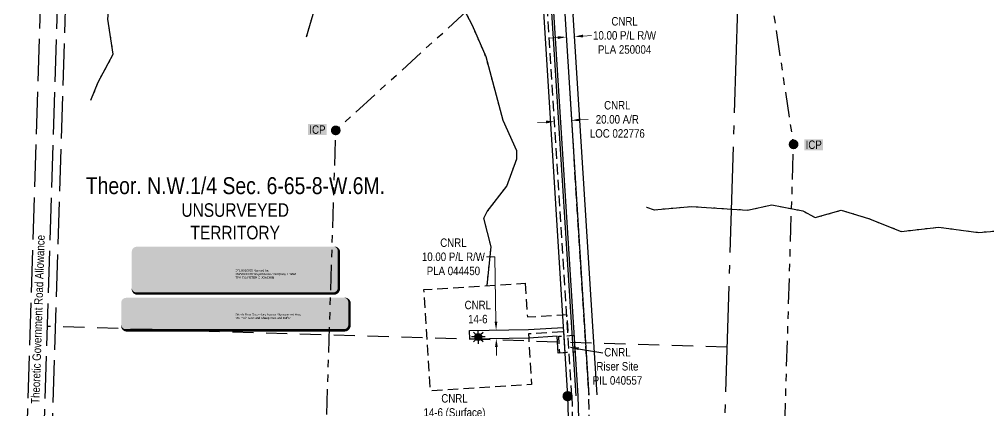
# Model space of a CAD drawing. Extents: x 357117 to 366258, y 6049523 to 6057149.
# Drawn here: x 357293 to 358439, y 6052407 to 6052870 of the extents above; entities that cross this region are included whole.
import ezdxf
from ezdxf.enums import TextEntityAlignment as Align

# ---------------------------------------------------------------- set-up
doc = ezdxf.new("R2018")
doc.units = 0
doc.header["$LTSCALE"] = 5
doc.header["$PDSIZE"] = 0.5
for name, pattern in [('foc-ACCESSROAD', [3.75, 2.5, -1.25]), ('foc-DRILLPATH', [14.75, 6, -1.75, 1.75, -1.75, 1.75, -1.75]), ('foc-LSD', [8, 5, -3]), ('foc-QUARTERLINE', [33, 25, -3, 2, -3]), ('foc-UNSURVEYED', [12.5, 10, -2.5]), ('foc-WHEELTRACKS', [2, 0.4, -1.6])]:
    doc.linetypes.add(name, pattern=pattern)
doc.layers.get('Defpoints').update_dxf_attribs({"color": 9})
for name, color, linetype in [('AS-SURFACE IMPACT', 7, 'Continuous'), ('AS-WILDLIFE-BLOCK', 131, 'Continuous'), ('C-AR', 13, 'foc-ACCESSROAD'), ('C-RW', 13, 'Continuous'), ('C-SYMBOL', 7, 'Continuous'), ('C-WS', 13, 'foc-ACCESSROAD'), ('F-WS-S', 8, 'Continuous'), ('L-MON', 1, 'Continuous'), ('L-QSEC', 8, 'foc-QUARTERLINE'), ('L-ROAD-T', 7, 'Continuous'), ('L-SECTION-LSD', 7, 'foc-LSD'), ('L-UNS-T', 3, 'Continuous'), ('L-USEC', 7, 'foc-UNSURVEYED'), ('P-PDRILLPATH', 12, 'foc-DRILLPATH'), ('T-WATER-P3', 160, 'foc-WHEELTRACKS')]:
    doc.layers.add(name, color=color, linetype=linetype)
for name, color, linetype, lineweight in [('C-AR-T', 13, 'Continuous', 9), ('C-RW-T', 13, 'Continuous', 9), ('C-WS-T', 13, 'Continuous', 9)]:
    doc.layers.add(name, color=color, linetype=linetype, lineweight=lineweight)
doc.styles.add('175L', font='ARIALN.TTF', dxfattribs={"height": 20})
doc.styles.add('80CG', font='ARIALN.TTF', dxfattribs={"height": 10})
doc.styles.add('80L', font='ARIALN.TTF', dxfattribs={"height": 10})
doc.styles.add('foc-LtypeFont', font='ARIALN.TTF', dxfattribs={"height": 7.35})
doc.styles.get("Standard").update_dxf_attribs({"font": 'ARIALN.TTF'})
doc.linetypes.add('foc-TOPO-flowdirection-NOLINE', pattern='A,0,[">",foc-LtypeFont,S=0.3,R=0,X=0,Y=-0.945],-20,[">",foc-LtypeFont,S=0.3,R=0,X=0,Y=-0.945],0', length=20)
doc.dimstyles.new('Compass 5 000', dxfattribs={"dimscale": 5, "dimtxt": 9, "dimasz": 2, "dimexe": 0.2, "dimexo": 0.0625, "dimgap": 0.5, "dimtad": 0, "dimtih": 1, "dimtoh": 1, "dimzin": 0, "dimdsep": 46, "dimtxsty": '80CG', "dimcen": 0.1, "dimse1": 1, "dimse2": 1, "dimclrd": 256, "dimclrt": 256, "dimaunit": 1, "dimadec": 4, "dimazin": 0, "dimtfac": 0.06, "dimtofl": 0, "dimtmove": 0, "dimatfit": 1, "dimfxl": 0.2, "dimtolj": 1, "dimtzin": 0, "dimlwd": -1, "dimarcsym": 0})

# ---------------------------------------------------------------- blocks, each defined once
blk = doc.blocks.new('fdia')
at = {"color": 255, "const_width": 1}
blk.add_lwpolyline([(-0.5, 0, 1), (0.5, 0, 1)], format="xyb", close=True, dxfattribs=at)
blk = doc.blocks.new('Fdiaa')
blk.add_blockref('fdia', (0, 0))
blk = doc.blocks.new('fdib')
at = {"color": 1, "const_width": 1.6}
blk.add_lwpolyline([(-0.4, 0, 1), (0.4, 0, 1)], format="xyb", close=True, dxfattribs=at)
at = {"color": 1}
blk.add_circle((0, 0), 0.8, dxfattribs=at)
blk = doc.blocks.new('Fdibb')
blk.add_blockref('fdib', (0, 0))
blk = doc.blocks.new('fdicc')
for name in ['Fdibb', 'Fdiaa']:
    blk.add_blockref(name, (0, 0))
blk = doc.blocks.new('FDI')
blk.add_blockref('fdicc', (0, 0))
blk = doc.blocks.new('*D46')
at = {"layer": 'C-RW-T', "transparency": 16777216}
for p, q in [((357932.8, 6052369.3), (357922.8, 6052369)), ((357964.8, 6052370.3), (357974.8, 6052370.6))]:
    blk.add_line(p, q, dxfattribs=at)
for points in [[(357932.8, 6052371), (357932.9, 6052367.6), (357942.8, 6052369.6)], [(357964.8, 6052371.9), (357964.9, 6052368.6), (357954.8, 6052370)]]:
    blk.add_solid(points, dxfattribs=at)
at = {"layer": 'Defpoints', "color": 0, "transparency": 16777216}
for p in [(357942.8, 6052369.9), (357942.8, 6052369.6), (357954.8, 6052370.3)]:
    blk.add_point(p, dxfattribs=at)
at = {"layer": 'C-RW-T', "transparency": 16777216, "insert": (357883.7, 6052369), "char_height": 10, "attachment_point": 5, "style": '80CG'}
blk.add_mtext('\\A1;CNRL\\P12.00 P/L R/W\\PPlan 062 8361\\PPLA 031402', dxfattribs=at)
blk = doc.blocks.new('*D48')
at = {"layer": 'C-AR-T', "transparency": 16777216}
for p, q in [((357915.8, 6052748.4), (357905.8, 6052747.8)), ((357955.7, 6052750.9), (357965.7, 6052751.5))]:
    blk.add_line(p, q, dxfattribs=at)
for points in [[(357915.7, 6052750.1), (357915.9, 6052746.7), (357925.8, 6052749)], [(357955.6, 6052752.6), (357955.8, 6052749.3), (357945.7, 6052750.3)]]:
    blk.add_solid(points, dxfattribs=at)
at = {"layer": 'Defpoints', "color": 0, "transparency": 16777216}
for p in [(357926, 6052745.8), (357945.7, 6052750.3), (357946, 6052747)]:
    blk.add_point(p, dxfattribs=at)
at = {"layer": 'C-AR-T', "transparency": 16777216, "insert": (358000, 6052751.5), "char_height": 10, "attachment_point": 5, "style": '80CG'}
blk.add_mtext('\\A1;CNRL\\P20.00 A/R\\PLOC 022776', dxfattribs=at)
blk = doc.blocks.new('*D50')
at = {"layer": 'C-RW-T', "transparency": 16777216}
for p, q in [((357855.3, 6052588.9), (357845.3, 6052588.9)), ((357856.5, 6052512.2), (357855.3, 6052588.9)), ((357857, 6052482.2), (357857.2, 6052472.2))]:
    blk.add_line(p, q, dxfattribs=at)
for points in [[(357858.2, 6052512.2), (357854.9, 6052512.2), (357856.7, 6052502.2)], [(357858.7, 6052482.2), (357855.4, 6052482.2), (357856.9, 6052492.2)]]:
    blk.add_solid(points, dxfattribs=at)
at = {"layer": 'Defpoints', "color": 0, "transparency": 16777216}
for p in [(357856.9, 6052492.2), (357876.6, 6052502.5), (357876.8, 6052492.5)]:
    blk.add_point(p, dxfattribs=at)
at = {"layer": 'C-RW-T', "transparency": 16777216, "insert": (357806.2, 6052588.9), "char_height": 10, "attachment_point": 5, "style": '80CG'}
blk.add_mtext('\\A1;CNRL\\P10.00 P/L R/W\\PPLA 044450', dxfattribs=at)
blk = doc.blocks.new('*U51')
h = blk.add_hatch(color=255)
edge = h.paths.add_edge_path()
edge.add_line((-116.5, -28.5), (116.5, -28.5))
edge.add_arc((116.5, -22.5), 6, 270, 360)
edge.add_line((122.5, -22.5), (122.5, 21))
edge.add_arc((116.5, 21), 6, 0, 90)
edge.add_line((116.5, 27), (-116.5, 27))
edge.add_arc((-116.5, 21), 6, 90, 180)
edge.add_line((-122.5, 21), (-122.5, -22.5))
edge.add_arc((-116.5, -22.5), 6, 180, 270)
at = {"color": 44, "flags": 128}
blk.add_lwpolyline([(-116.5, -28.5, 3, 3, 0), (116.5, -28.5, 3, 3, 0.414214), (122.5, -22.5, 3, 3, 0), (122.5, 21, 3, 0, 0.414214), (116.5, 27, 0, 0, 0), (-116.5, 27, 0, 0, 0.414214), (-122.5, 21, 0, 0, 0), (-122.5, -22.5, 0, 3, 0.414214)], format="xyseb", close=True, dxfattribs=at)
at = {"color": 44, "lineweight": 30, "flags": 104}
blk.add_attdef('ENTER_TEXT', text='', height=10, dxfattribs=at).set_placement((-0.3, 0), align=Align.MIDDLE_CENTER)
blk = doc.blocks.new('plbh')
at = {"layer": 'L-MON'}
h = blk.add_hatch(color=255, dxfattribs=at)
h.dxf.hatch_style = 1
edge = h.paths.add_edge_path()
edge.add_arc((0, 0), 1.16, 0, 360)
h = blk.add_hatch(color=256, dxfattribs=at)
h.dxf.hatch_style = 1
h.paths.add_polyline_path([(-0.96, 0, 1), (0.96, 0, 1)])
h.paths.add_polyline_path([(0.91, 0, -1), (-0.91, 0, -1)], flags=16)
h.paths.add_polyline_path([(0.45, 0, -1), (-0.45, 0, -1)], flags=0)
h = blk.add_hatch(color=256, dxfattribs=at)
h.dxf.hatch_style = 1
h.paths.add_polyline_path([(-0.45, 0, 1), (0.45, 0, 1)])
h.paths.add_polyline_path([(0.4, 0, -1), (-0.4, 0, -1)], flags=16)
at = {"layer": 'L-MON', "color": 240}
for radius in [0.96, 0.91, 0.45, 0.4]:
    blk.add_circle((0, 0), radius, dxfattribs=at)
blk = doc.blocks.new('*U44')
h = blk.add_hatch(color=255)
edge = h.paths.add_edge_path()
edge.add_line((-129, -20), (129, -20))
edge.add_arc((129, -14), 6, 270, 360)
edge.add_line((135, -14), (135, 12.5))
edge.add_arc((129, 12.5), 6, 0, 90)
edge.add_line((129, 18.5), (-129, 18.5))
edge.add_arc((-129, 12.5), 6, 90, 180)
edge.add_line((-135, 12.5), (-135, -14))
edge.add_arc((-129, -14), 6, 180, 270)
at = {"color": 131, "flags": 128}
blk.add_lwpolyline([(-129, -20, 3, 3, 0), (129, -20, 3, 3, 0.414214), (135, -14, 3, 3, 0), (135, 12.5, 3, 0, 0.414214), (129, 18.5, 0, 0, 0), (-129, 18.5, 0, 0, 0.414214), (-135, 12.5, 0, 0, 0), (-135, -14, 0, 3, 0.414214)], format="xyseb", close=True, dxfattribs=at)
at = {"color": 131, "lineweight": 30, "flags": 104}
blk.add_attdef('ENTER_TEXT', text='', height=10, dxfattribs=at).set_placement((-0.3, 0), align=Align.MIDDLE_CENTER)
blk = doc.blocks.new('ICP_text')
at = {"color": 14, "insert": (-10.8, -0.5), "char_height": 10, "attachment_point": 5, "style": '80L', "bg_fill": 1, "box_fill_scale": 1.15, "bg_fill_color": 255, "bg_fill_transparency": 0}
blk.add_mtext_dynamic_manual_height_columns('\\pxqc;ICP', width=19.07, gutter_width=47.5, heights=[0], dxfattribs=at)
blk = doc.blocks.new('GAS')
h = blk.add_hatch(color=255)
h.dxf.hatch_style = 1
edge = h.paths.add_edge_path()
edge.add_arc((0, 0), 0.9, 0, 360)
for p, q in [((-0.81, 0), (-1.62, 0)), ((-0.57, 0.57), (-1.14, 1.14)), ((0, 0.81), (0, 1.62)), ((0.57, 0.57), (1.14, 1.14)), ((1.62, 0), (0.81, 0)), ((-0.57, -0.57), (-1.14, -1.14)), ((0, -0.81), (0, -1.62)), ((1.14, -1.14), (0.57, -0.57))]:
    blk.add_line(p, q)
blk.add_circle((0, 0), 0.8)
blk = doc.blocks.new('*D83')
at = {"layer": 'C-RW-T', "transparency": 16777216}
for p, q in [((357929.6, 6052848.2), (357919.6, 6052847.6)), ((357959.5, 6052850.1), (357969.5, 6052850.8))]:
    blk.add_line(p, q, dxfattribs=at)
for points in [[(357929.5, 6052849.9), (357929.7, 6052846.6), (357939.6, 6052848.9)], [(357959.4, 6052851.8), (357959.6, 6052848.5), (357949.5, 6052849.5)]]:
    blk.add_solid(points, dxfattribs=at)
at = {"layer": 'Defpoints', "color": 0, "transparency": 16777216}
for p in [(357949.5, 6052849.5), (357939.7, 6052846.1), (357949.7, 6052846.8)]:
    blk.add_point(p, dxfattribs=at)
at = {"layer": 'C-RW-T', "transparency": 16777216, "insert": (358008.6, 6052850.8), "char_height": 10, "attachment_point": 5, "style": '80CG'}
blk.add_mtext('\\A1;CNRL\\P10.00 P/L R/W\\PPLA 250004', dxfattribs=at)

msp = doc.modelspace()

# ---------------------------------------------------------------- linework, layer by layer
at = {"layer": 'C-AR'}
msp.add_lwpolyline([(357946.175, 6052424.335), (357917.654, 6052878.699), (357944.605, 6052967.321), (357986.06, 6053047.515), (358058.283, 6053113.13), (358066.102, 6053093.221), (358002.168, 6053035.136), (357963.203, 6052959.759), (357937.835, 6052876.342), (357966.129, 6052425.588)], dxfattribs=at)
at = {"layer": 'C-AR', "color": 2, "flags": 128}
msp.add_lwpolyline([(357946.179, 6052424.278), (357953.442, 6052182.238), (357958.95, 6051997.226), (357962.947, 6051863.307), (357963.073, 6051863.214), (357972.517, 6051865.141), (357982.905, 6051864.799), (357978.935, 6051997.823), (357973.427, 6052182.833), (357966.153, 6052425.204)], dxfattribs=at)
at = {"layer": 'C-RW'}
msp.add_lwpolyline([(357951.164, 6052424.648), (357922.699, 6052878.109), (357949.255, 6052965.43), (357990.087, 6053044.42), (358058.83, 6053106.874), (358160.561, 6053112.438), (358160.015, 6053122.42), (358054.737, 6053116.662), (357982.033, 6053050.609), (357939.956, 6052969.211), (357912.609, 6052879.288), (357941.187, 6052424.022)], dxfattribs=at)
at = {"layer": 'C-RW', "flags": 128}
for points in [[(357976.141, 6052425.667), (357947.925, 6052875.163), (357972.502, 6052955.979), (358009.204, 6053026.978), (358160.237, 6053112.25), (358152.865, 6053125.307), (358016.966, 6053048.581), (358002.168, 6053035.136), (357963.203, 6052959.759), (357937.835, 6052876.342), (357966.153, 6052425.204)], [(358127.412, 6053121.166), (358042.483, 6053115.208), (358005.396, 6053087.049), (357977.231, 6053053.926), (357935.005, 6052972.146), (357912.609, 6052879.288), (357941.185, 6052424.046), (357948.446, 6052182.089), (357953.954, 6051997.077), (357957.539, 6051876.478)], [(358127.412, 6053121.166), (358128.251, 6053109.2), (358046.889, 6053103.492), (358013.69, 6053078.284), (357987.259, 6053047.202), (357946.328, 6052967.927), (357924.695, 6052878.234), (357953.17, 6052424.602), (357960.437, 6052182.449), (357965.945, 6051997.434), (357969.743, 6051869.659)]]:
    msp.add_lwpolyline(points, dxfattribs=at)
msp.add_lwpolyline([(357936.706, 6052495.402), (357937.967, 6052475.447), (357929.985, 6052474.942), (357928.724, 6052494.897), (357895.25, 6052492.782), (357825.477, 6052491.658), (357825.315, 6052501.654), (357894.854, 6052502.775), (357936.075, 6052505.379), (357936.39, 6052500.39), (357936.706, 6052495.402)], close=True, dxfattribs=at)
at = {"layer": 'C-WS', "flags": 128}
for points in [[(357891.154, 6052557.636), (357893.675, 6052517.727), (357935.13, 6052520.346), (357940.121, 6052520.661), (357941.381, 6052500.706), (357936.391, 6052500.39), (357894.936, 6052497.771), (357895.251, 6052492.782), (357898.717, 6052437.905), (357778.986, 6052430.343), (357771.423, 6052550.074), (357891.154, 6052557.636)], [(357939.954, 6052475.572), (357931.972, 6052475.068), (357930.711, 6052495.023), (357938.693, 6052495.527), (357943.682, 6052495.842), (357948.67, 6052496.158), (357949.931, 6052476.202), (357944.943, 6052475.887), (357939.954, 6052475.572)]]:
    msp.add_lwpolyline(points, close=True, dxfattribs=at)
at = {"layer": 'L-QSEC', "flags": 128}
msp.add_lwpolyline([(358142.111, 6052884.037), (358116.949, 6052080.087)], dxfattribs=at)
at = {"layer": 'L-SECTION-LSD', "flags": 128}
msp.add_lwpolyline([(358129.53, 6052482.062), (357325.738, 6052506.519)], dxfattribs=at)
at = {"layer": 'L-USEC', "flags": 128}
for points in [[(357318.291, 6052909.121), (357292.984, 6052105.183)], [(357338.392, 6052908.488), (357313.085, 6052104.55)], [(357323.136, 6052104.265), (357348.443, 6052908.204)]]:
    msp.add_lwpolyline(points, dxfattribs=at)
at = {"layer": 'P-PDRILLPATH', "flags": 128}
msp.add_lwpolyline([(358117.759, 6049805.714), (358208.428, 6052721.995), (358141.726, 6053166.227)], dxfattribs=at)
at = {"layer": 'T-WATER-P3', "flags": 128}
for points in [[(358034.368, 6052647.81), (358043.618, 6052644.637), (358087.25, 6052648.567), (358154.123, 6052644.283), (358182.653, 6052650.291), (358219.345, 6052643.38), (358234.124, 6052635.34), (358264.895, 6052644.147), (358297.226, 6052634.198), (358335.566, 6052619.016), (358380.008, 6052624.043), (358426.909, 6052617.792), (358446.069, 6052619.28), (358470.011, 6052630.507), (358543.944, 6052650.382), (358559.546, 6052657.73), (358578.096, 6052670.42), (358589.83, 6052701.927), (358576.361, 6052751.131), (358583.041, 6052756.283), (358609.172, 6052761.32), (358635.364, 6052774.148), (358636.774, 6052778.867), (358635.706, 6052803.345), (358632.248, 6052830.043), (358616.828, 6052858.272), (358614.769, 6052883.369), (358616.4, 6052897.409), (358629.674, 6052933.974), (358636.593, 6052943.213), (358654.405, 6052961.161), (358673.687, 6052990.607), (358685.188, 6052997.065), (358699.869, 6053015.744), (358706.07, 6053031.56), (358718.511, 6053043.531), (358735.444, 6053082.196), (358736.856, 6053108.963), (358735.448, 6053146.151), (358732.629, 6053163.99), (358725.579, 6053183.327), (358721.34, 6053202.665), (358698.862, 6053241.334), (358697.643, 6053267.642), (358678.273, 6053285.811), (358644.575, 6053326.97), (358638.455, 6053343.317), (358639.677, 6053367.007), (358642.457, 6053380.194), (358653.419, 6053404.853), (358678.121, 6053430.219), (358707.713, 6053450.295), (358720.935, 6053470.743), (358723.216, 6053485.841), (358721.707, 6053512.788), (358723.848, 6053530.507), (358735.841, 6053571.003), (358722.043, 6053607.181), (358706.354, 6053642.998), (358693.846, 6053679.576), (358682.826, 6053695.804), (358674.377, 6053712.325), (358659.918, 6053748.932), (358664.509, 6053767.739), (358666.854, 6053772.764)], [(357377.634, 6052774.182), (357386.165, 6052795.539), (357404.017, 6052828.696), (357397.419, 6052869.942), (357399.51, 6052890.171), (357407.172, 6052910.201), (357417.394, 6052950.716), (357419.515, 6052975.273), (357417.206, 6052995.142), (357422.677, 6053011.571), (357434.779, 6053026.26), (357446.809, 6053036.397), (357474.212, 6053054.585), (357488.313, 6053068.672), (357504.906, 6053103.31), (357507.435, 6053113.269), (357505.758, 6053138.237), (357498.158, 6053165.697), (357497.999, 6053180.113), (357530.299, 6053228.494), (357530.983, 6053229.519)], [(357845.987, 6052555.024), (357850.77, 6052600.703), (357842.171, 6052634.808), (357846.172, 6052642.537), (357869.354, 6052672.534), (357881.057, 6052704.842), (357881.337, 6052714.17), (357865.088, 6052750.128), (357844.751, 6052825.393), (357828.804, 6052862.582), (357811.185, 6052896.341), (357806.945, 6052911.21), (357798.485, 6052927.569), (357790.015, 6052937.977), (357778.725, 6052943.928), (357775.907, 6052957.317), (357768.857, 6052964.756), (357750.726, 6052974.217), (357744.409, 6053015.623), (357737.794, 6053131.305), (357736.536, 6053172.312), (357739.858, 6053210.358), (357739.918, 6053235.614)], [(357632.557, 6052849.323), (357648.14, 6052903.257), (357662.082, 6052945.533), (357679.437, 6053028.645), (357672.689, 6053067.003), (357646.761, 6053141.799), (357654.294, 6053178.396), (357674.735, 6053197.703)]]:
    msp.add_lwpolyline(points, dxfattribs=at)
at = {"layer": 'T-WATER-P3', "linetype": 'foc-TOPO-flowdirection-NOLINE', "flags": 128}
for points in [[(358034.368, 6052647.81), (358043.618, 6052644.637), (358087.25, 6052648.567), (358154.123, 6052644.283), (358182.653, 6052650.291), (358219.345, 6052643.38), (358234.124, 6052635.34), (358264.895, 6052644.147), (358297.226, 6052634.198), (358335.566, 6052619.016), (358380.008, 6052624.043), (358426.909, 6052617.792), (358446.069, 6052619.28), (358470.011, 6052630.507), (358543.944, 6052650.382), (358559.546, 6052657.73), (358578.096, 6052670.42), (358589.83, 6052701.927), (358576.361, 6052751.131), (358583.041, 6052756.283), (358609.172, 6052761.32), (358635.364, 6052774.148), (358636.774, 6052778.867), (358635.706, 6052803.345), (358632.248, 6052830.043), (358616.828, 6052858.272), (358614.769, 6052883.369), (358616.4, 6052897.409), (358629.674, 6052933.974), (358636.593, 6052943.213), (358654.405, 6052961.161), (358673.687, 6052990.607), (358685.188, 6052997.065), (358699.869, 6053015.744), (358706.07, 6053031.56), (358718.511, 6053043.531), (358735.444, 6053082.196), (358736.856, 6053108.963), (358735.448, 6053146.151), (358732.629, 6053163.99), (358725.579, 6053183.327), (358721.34, 6053202.665), (358698.862, 6053241.334), (358697.643, 6053267.642), (358678.273, 6053285.811), (358644.575, 6053326.97), (358638.455, 6053343.317), (358639.677, 6053367.007), (358642.457, 6053380.194), (358653.419, 6053404.853), (358678.121, 6053430.219), (358707.713, 6053450.295), (358720.935, 6053470.743), (358723.216, 6053485.841), (358721.707, 6053512.788), (358723.848, 6053530.507), (358735.841, 6053571.003), (358722.043, 6053607.181), (358706.354, 6053642.998), (358693.846, 6053679.576), (358682.826, 6053695.804), (358674.377, 6053712.325), (358659.918, 6053748.932), (358664.509, 6053767.739), (358666.854, 6053772.764)], [(357377.634, 6052774.182), (357386.165, 6052795.539), (357404.017, 6052828.696), (357397.419, 6052869.942), (357399.51, 6052890.171), (357407.172, 6052910.201), (357417.394, 6052950.716), (357419.515, 6052975.273), (357417.206, 6052995.142), (357422.677, 6053011.571), (357434.779, 6053026.26), (357446.809, 6053036.397), (357474.212, 6053054.585), (357488.313, 6053068.672), (357504.906, 6053103.31), (357507.435, 6053113.269), (357505.758, 6053138.237), (357498.158, 6053165.697), (357497.999, 6053180.113), (357530.299, 6053228.494), (357530.983, 6053229.519)], [(357845.987, 6052555.024), (357850.77, 6052600.703), (357842.171, 6052634.808), (357846.172, 6052642.537), (357869.354, 6052672.534), (357881.057, 6052704.842), (357881.337, 6052714.17), (357865.088, 6052750.128), (357844.751, 6052825.393), (357828.804, 6052862.582), (357811.185, 6052896.341), (357806.945, 6052911.21), (357798.485, 6052927.569), (357790.015, 6052937.977), (357778.725, 6052943.928), (357775.907, 6052957.317), (357768.857, 6052964.756), (357750.726, 6052974.217), (357744.409, 6053015.623), (357737.794, 6053131.305), (357736.536, 6053172.312), (357739.858, 6053210.358), (357739.918, 6053235.614)], [(357632.557, 6052849.323), (357648.14, 6052903.257), (357662.082, 6052945.533), (357679.437, 6053028.645), (357672.689, 6053067.003), (357646.761, 6053141.799), (357654.294, 6053178.396), (357674.735, 6053197.703)]]:
    msp.add_lwpolyline(points, dxfattribs=at)

# ---------------------------------------------------------------- block references
at = {"xscale": 0.99967581, "yscale": 0.99967581, "zscale": 0.99967581}
for p in [(357656.214, 6052739.857), (358243.041, 6052721.951)]:
    msp.add_blockref('ICP_text', p, dxfattribs=at)
at = {"layer": 'AS-SURFACE IMPACT'}
ref = msp.add_blockref('*U51', (357548.316, 6052573.997), dxfattribs=dict(at, xscale=0.9993552939417939, yscale=0.9993552939417939, zscale=0.9993552939417939))
lines = msp.add_mtext('DTLG910005 Norbord Inc.\\PFMA6900016 Weyerhaeuser Company Limited\\PTPA 708 PETER G JOACHIM', dxfattribs={"layer": '0', "color": 44, "insert": (357548.316, 6052573.997), "char_height": 2.5, "attachment_point": 1})
ref.add_attrib('ENTER_TEXT', '', (357548.316, 6052573.997), dxfattribs={"flags": 104}).embed_mtext(lines)
at = {"layer": 'AS-WILDLIFE-BLOCK', "color": 3}
ref = msp.add_blockref('*U44', (357548.316, 6052522.001), dxfattribs=dict(at, xscale=0.99967581, yscale=0.99967581, zscale=0.99967581))
lines = msp.add_mtext('Grizzly Bear Secondary Access Management Area\\PMountain Goat and Sheep Area and Buffer', dxfattribs={"layer": '0', "color": 131, "insert": (357548.316, 6052522.001), "char_height": 2.5, "attachment_point": 1})
ref.add_attrib('ENTER_TEXT', '', (357548.316, 6052522.001), dxfattribs={"flags": 104}).embed_mtext(lines)
at = {"layer": 'F-WS-S', "xscale": 4.998379049999987, "yscale": 4.998379049999987, "zscale": 4.998379049999987}
msp.add_blockref('GAS', (357835.561, 6052494.137), dxfattribs=at)
at = {"layer": 'L-MON'}
for name, p, xscale, yscale, zscale in [('plbh', (357667.097, 6052738.478), 4.998379049999986, 4.998379049999986, 4.998379049999986), ('plbh', (358208.428, 6052721.995), 4.998379049999986, 4.998379049999986, 4.998379049999986), ('FDI', (357941.185, 6052424.046), 4.999999999999964, 4.999999999999964, 4.999999999999964)]:
    msp.add_blockref(name, p, dxfattribs=dict(at, xscale=xscale, yscale=yscale, zscale=zscale))

# ---------------------------------------------------------------- texts
at = {"layer": 'C-SYMBOL', "color": 3, "insert": (357548.379, 6052683.109), "char_height": 19.99352, "width": 353.86887, "attachment_point": 2, "style": '175L', "bg_fill": 3, "box_fill_scale": 1.1, "bg_fill_color": 256, "bg_fill_transparency": 0}
msp.add_mtext('Theor. N.W.1/4 Sec. 6-65-8-W.6M.', dxfattribs=at)
at = {"layer": 'C-WS-T', "attachment_point": 1, "style": '80L'}
for s, width, insert, char_height in [('\\pxqc;CNRL\\PRiser Site\\PPIL 040557', 58.16276, (357971.085, 6052481.054), 9.9968), ('\\pxqc;CNRL\\P14-6 (Surface)\\PMSL 042624', 73.44665, (357770.762, 6052426.475), 9.99676)]:
    msp.add_mtext_dynamic_manual_height_columns(s, width=width, gutter_width=50, heights=[0], dxfattribs=dict(at, insert=insert, char_height=char_height))
at = {"layer": 'F-WS-S', "insert": (357808.618, 6052536.95), "char_height": 10, "attachment_point": 1, "style": '80L'}
msp.add_mtext_dynamic_manual_height_columns('\\pxqc;CNRL\\P14-6', width=52.86262, gutter_width=50, heights=[0], dxfattribs=at)
at = {"layer": 'L-ROAD-T', "style": '80L'}
msp.add_text('Theoretic Government Road Allowance', height=9.99676, rotation=88.196799, dxfattribs=at).set_placement((357314.883, 6052514.909), align=Align.MIDDLE_CENTER)

# ---------------------------------------------------------------- dimensions: what is measured, and where the dimension line sits
at = {"layer": 'C-AR-T'}
dim = msp.add_aligned_dim(p1=(357925.999, 6052745.754), p2=(357945.954, 6052747.007), distance=3.287, text='CNRL\\P20.00 A/R\\PLOC 022776', dimstyle='Compass 5 000', dxfattribs=at)
dim.commit()
dim.dimension.update_dxf_attribs({"geometry": '*D48', "text_midpoint": (358000.009, 6052751.54)})
at = {"layer": 'C-RW-T'}
for p1, p2, distance, text, picture, middle in [((357939.73, 6052846.147), (357949.707, 6052846.773), 2.734, 'CNRL\\P10.00 P/L R/W\\PPLA 250004', '*D83', (358008.579, 6052850.755)), ((357954.799, 6052370.305), (357942.809, 6052369.946), 0.333, 'CNRL\\P12.00 P/L R/W\\PPlan 062 8361\\PPLA 031402', '*D46', (357883.745, 6052369.013))]:
    dim = msp.add_aligned_dim(p1=p1, p2=p2, distance=distance, text=text, dimstyle='Compass 5 000', dxfattribs=at)
    dim.commit()
    dim.dimension.update_dxf_attribs({"geometry": picture, "text_midpoint": middle})
dim = msp.add_linear_dim(base=(357856.871, 6052492.184), p1=(357876.649, 6052502.503), p2=(357876.81, 6052492.506), angle=270.92331, text='CNRL\\P10.00 P/L R/W\\PPLA 044450', dimstyle='Compass 5 000', dxfattribs=at)
dim.commit()
dim.dimension.update_dxf_attribs({"geometry": '*D50', "text_midpoint": (357806.23, 6052588.881), "dimtype": 161})

# ---------------------------------------------------------------- leaders
at = {"layer": 'C-WS-T', "path_type": 1}
msp.add_leader([(357944.473, 6052481.841), (357982.921, 6052475.397)], dimstyle='Compass 5 000', override={"dimgap": 0.5, "dimtad": 0}, dxfattribs=at)

# ---------------------------------------------------------------- next in the draw order: texts
at = {"layer": 'L-UNS-T', "color": 3, "insert": (357548.169, 6052630.801), "char_height": 15.99481, "attachment_point": 5, "style": '80L', "bg_fill": 3, "box_fill_scale": 1.1, "bg_fill_color": 256, "bg_fill_transparency": 0}
msp.add_mtext_dynamic_manual_height_columns('\\pxqc;UNSURVEYED TERRITORY', width=126.41375, gutter_width=47.5, heights=[0], dxfattribs=at)

# ---------------------------------------------------------------- next in the draw order: linework, layer by layer
at = {"layer": 'P-PDRILLPATH', "flags": 128}
msp.add_lwpolyline([(357575.398, 6049822.209), (357667.097, 6052738.478), (358132.422, 6053162.57)], dxfattribs=at)

doc.saveas('drawing.dxf')
